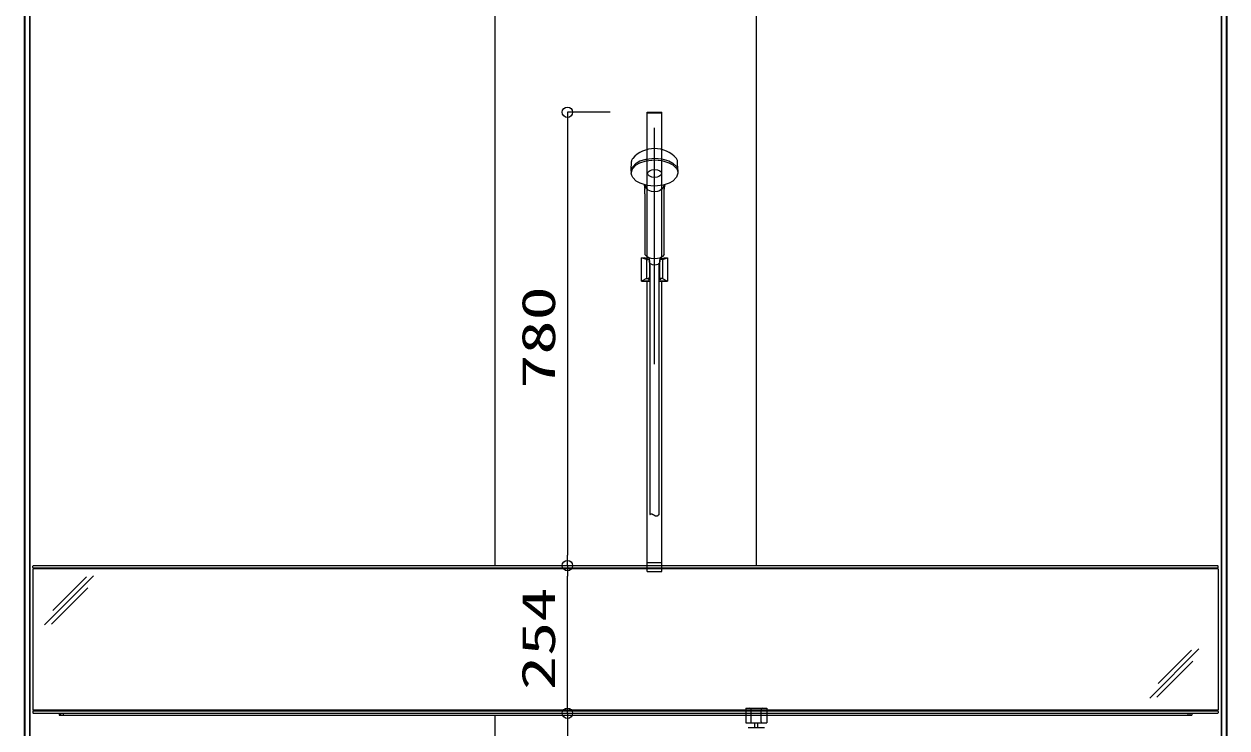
# Model space of a CAD drawing. Units: millimetres on the paper. Extents: x -305 to 305, y -152 to 152.
# Drawn here: x -248.1 to -179.1, y 55.3 to 95.7 of the extents above; entities that cross this region are included whole.
import ezdxf
from ezdxf.enums import TextEntityAlignment as Align

# ---------------------------------------------------------------- set-up
doc = ezdxf.new("R2010")
doc.units = ezdxf.units.MM
doc.linetypes.add('DASHED2', pattern=[3, 2, -1])
doc.linetypes.add('LONG_CHAIN', pattern=[21, 18, -1, 1, -1])
doc.layers.add('0-0_0', color=7, linetype='Continuous', lineweight=9)
doc.layers.add('0-1_VIEW0001', color=7, linetype='Continuous', lineweight=9)
doc.styles.add('ＭＳ ゴシック', font='')
doc.styles.get('ＭＳ ゴシック').set_extended_font_data('MS Gothic')

# ---------------------------------------------------------------- blocks, each defined once
blk = doc.blocks.new('_ORIGIN')
at = {"layer": '0-0_0'}
blk.add_line((0, 0), (-1, 0), dxfattribs=at)
blk.add_circle((0, 0), 0.5, dxfattribs=at)

msp = doc.modelspace()

# ---------------------------------------------------------------- linework, layer by layer
at = {"layer": '0-0_0'}
for p, q in [((-214.465, 90.608), (-216.923, 90.608)), ((-216.923, 90.008), (-216.923, 65.208)), ((-222.218, 64.608), (-216.925, 64.608)), ((-222.218, 64.608), (-216.923, 64.608)), ((-216.925, 56.741), (-216.925, 64.008)), ((-222.218, 56.141), (-216.925, 56.141)), ((-222.218, 56.141), (-216.923, 56.141)), ((-216.923, 55.541), (-216.923, 31.691))]:
    msp.add_line(p, q, dxfattribs=at)
at = {"layer": '0-1_VIEW0001'}
for p, q in [((-248.098, 97.401), (-248.098, 52.23)), ((-248.058, 97.341), (-248.058, 52.23)), ((-247.781, 97.358), (-247.781, 45.558)), ((-247.758, 97.358), (-247.758, 45.491)), ((-221.091, 97.758), (-221.091, 64.608)), ((-206.091, 97.758), (-206.091, 64.608)), ((-179.425, 97.358), (-179.425, 31.891)), ((-179.401, 97.358), (-179.401, 31.891)), ((-179.125, 97.341), (-179.125, 32.925)), ((-179.085, 97.401), (-179.085, 33.158)), ((-213.257, 87.265), (-213.243, 87.788)), ((-210.593, 87.265), (-210.606, 87.788)), ((-212.475, 86.208), (-212.475, 86.208)), ((-212.475, 85.929), (-212.475, 86.191)), ((-212.475, 85.929), (-212.475, 82.453)), ((-211.375, 86.208), (-211.375, 86.208)), ((-211.375, 85.929), (-211.375, 86.191)), ((-211.375, 82.449), (-211.375, 85.929)), ((-212.225, 82.25), (-212.225, 82.045)), ((-211.925, 82.119), (-211.925, 82.132)), ((-211.625, 82.25), (-211.625, 82.045)), ((-247.591, 64.508), (-247.591, 64.575)), ((-179.591, 64.425), (-247.591, 64.425)), ((-247.591, 64.425), (-247.591, 56.325)), ((-247.558, 64.608), (-179.625, 64.608)), ((-247.558, 64.475), (-179.625, 64.475)), ((-179.591, 64.508), (-179.591, 64.575)), ((-179.591, 64.425), (-179.591, 56.325)), ((-246.92, 61.206), (-244.106, 64.019)), ((-246.443, 62.036), (-244.521, 63.958)), ((-246.525, 61.247), (-244.445, 63.327)), ((-183.51, 57.016), (-180.697, 59.83)), ((-183.033, 57.847), (-181.111, 59.769)), ((-183.115, 57.057), (-181.035, 59.138)), ((-179.591, 56.325), (-247.591, 56.325)), ((-247.591, 56.241), (-247.591, 56.175)), ((-247.558, 56.275), (-179.625, 56.275)), ((-247.558, 56.141), (-179.625, 56.141)), ((-246.091, 56.141), (-246.091, 56.041)), ((-246.091, 56.041), (-181.091, 56.041)), ((-245.991, 56.041), (-245.991, 56.141)), ((-245.858, 56.141), (-245.858, 56.041)), ((-221.091, 56.041), (-221.091, 31.825)), ((-206.691, 56.425), (-206.691, 55.591)), ((-206.691, 56.425), (-206.691, 55.591)), ((-206.383, 55.658), (-206.383, 56.358)), ((-206.383, 55.658), (-206.383, 56.358)), ((-205.8, 55.658), (-205.8, 56.358)), ((-205.8, 55.658), (-205.8, 56.358)), ((-205.491, 56.425), (-205.491, 55.591)), ((-181.325, 56.141), (-181.325, 56.041)), ((-181.191, 56.041), (-181.191, 56.141)), ((-181.091, 56.141), (-181.091, 56.041)), ((-179.591, 56.241), (-179.591, 56.175)), ((-206.691, 55.591), (-205.491, 55.591)), ((-206.691, 55.591), (-205.491, 55.591)), ((-205.625, 55.3), (-206.558, 55.3)), ((-206.175, 55.3), (-206.175, 55.591)), ((-206.008, 55.3), (-206.008, 55.591))]:
    msp.add_line(p, q, dxfattribs=at)
at = {"layer": '0-1_VIEW0001', "color": 2}
for p, q in [((-212.348, 90.608), (-211.501, 90.608)), ((-212.348, 82.21), (-212.348, 90.608)), ((-212.348, 90.568), (-211.501, 90.568)), ((-211.501, 82.21), (-211.501, 90.608)), ((-212.381, 82.163), (-212.675, 82.258)), ((-212.675, 82.258), (-212.497, 82.258)), ((-212.349, 82.21), (-212.497, 82.258)), ((-212.383, 82.164), (-212.383, 81.076)), ((-212.381, 82.163), (-212.283, 82.163)), ((-211.469, 82.163), (-211.566, 82.163)), ((-211.5, 82.21), (-211.352, 82.258)), ((-211.469, 82.163), (-211.175, 82.258)), ((-211.466, 82.164), (-211.466, 81.076)), ((-212.216, 82.115), (-212.216, 81.081)), ((-211.633, 82.115), (-211.633, 81.081)), ((-212.383, 81.076), (-212.675, 80.925)), ((-212.675, 80.925), (-212.191, 80.925)), ((-212.383, 81.076), (-212.283, 81.076)), ((-212.348, 64.275), (-212.348, 80.925)), ((-211.658, 80.925), (-211.175, 80.925)), ((-211.466, 81.076), (-211.566, 81.076)), ((-211.501, 64.275), (-211.501, 80.925)), ((-211.466, 81.076), (-211.175, 80.925)), ((-212.348, 64.791), (-211.501, 64.791)), ((-212.348, 64.275), (-211.501, 64.275))]:
    msp.add_line(p, q, dxfattribs=at)
at = {"layer": '0-1_VIEW0001', "color": 4, "linetype": 'LONG_CHAIN'}
msp.add_line((-211.925, 76.161), (-211.925, 89.713), dxfattribs=at)
at = {"layer": '0-1_VIEW0001', "color": 6}
for p, q in [((-212.191, 81.862), (-212.191, 67.538)), ((-211.658, 67.538), (-211.658, 81.863)), ((-211.675, 67.525), (-211.658, 67.538))]:
    msp.add_line(p, q, dxfattribs=at)
at = {"layer": '0-1_VIEW0001', "linetype": 'DASHED2'}
for p, q in [((-247.591, 64.508), (-247.591, 64.575)), ((-179.591, 64.508), (-179.591, 64.575)), ((-206.691, 56.425), (-205.491, 56.425)), ((-179.591, 56.241), (-179.591, 56.175))]:
    msp.add_line(p, q, dxfattribs=at)
at = {"layer": '0-1_VIEW0001'}
for points in [[(-213.254, 87.184), (-213.258, 87.241), (-213.192, 87.47), (-212.981, 87.692), (-212.765, 87.815), (-212.415, 87.928), (-211.925, 87.98), (-211.503, 87.942), (-211.096, 87.82), (-210.874, 87.695), (-210.674, 87.496), (-210.614, 87.375), (-210.592, 87.241), (-210.596, 87.184)], [(-212.482, 86.44), (-212.477, 86.371), (-212.475, 86.28), (-212.475, 86.191)], [(-211.397, 86.37), (-211.488, 86.22), (-211.641, 86.104), (-211.762, 86.058), (-211.925, 86.037), (-212.108, 86.064), (-212.283, 86.149), (-212.375, 86.235), (-212.452, 86.37)], [(-211.367, 86.44), (-211.373, 86.372), (-211.375, 86.281), (-211.375, 86.191)], [(-211.375, 82.449), (-211.468, 82.336), (-211.627, 82.249), (-211.754, 82.214), (-211.924, 82.198), (-212.117, 82.219), (-212.3, 82.284), (-212.396, 82.35), (-212.475, 82.453)], [(-211.625, 82.045), (-211.625, 82.034), (-211.652, 81.954), (-211.736, 81.884), (-211.814, 81.855), (-211.925, 81.841), (-212.049, 81.858), (-212.158, 81.912), (-212.204, 81.963), (-212.225, 82.034), (-212.224, 82.045)], [(-206.691, 56.425), (-205.491, 56.425), (-205.491, 55.591)]]:
    msp.add_lwpolyline(points, dxfattribs=at)
for points in [[(-211.925, 86.37), (-212.347, 86.409), (-212.753, 86.534), (-212.976, 86.661), (-213.176, 86.865), (-213.235, 86.989), (-213.258, 87.126), (-213.192, 87.36), (-212.981, 87.587), (-212.765, 87.713), (-212.415, 87.829), (-211.925, 87.882), (-211.503, 87.843), (-211.096, 87.718), (-210.874, 87.591), (-210.674, 87.387), (-210.614, 87.264), (-210.592, 87.126), (-210.658, 86.892), (-210.869, 86.665), (-211.085, 86.539), (-211.434, 86.423)], [(-211.925, 86.87), (-212.09, 86.891), (-212.235, 86.955), (-212.297, 87.015), (-212.325, 87.1), (-212.289, 87.195), (-212.177, 87.278), (-212.072, 87.313), (-211.925, 87.329), (-211.759, 87.309), (-211.614, 87.245), (-211.553, 87.184), (-211.525, 87.1), (-211.561, 87.005), (-211.673, 86.922), (-211.778, 86.887)]]:
    msp.add_lwpolyline(points, close=True, dxfattribs=at)
at = {"layer": '0-1_VIEW0001', "color": 2}
for points in [[(-212.262, 80.925), (-212.675, 80.925), (-212.675, 82.258), (-212.497, 82.258)], [(-212.279, 82.182), (-212.363, 82.202), (-212.349, 82.21)], [(-211.352, 82.258), (-211.175, 82.258), (-211.175, 80.925), (-211.587, 80.925)], [(-211.5, 82.21), (-211.486, 82.202), (-211.576, 82.182)], [(-212.191, 80.974), (-212.275, 81.005), (-212.26, 81.019)], [(-211.589, 81.018), (-211.575, 81.005), (-211.658, 80.974)]]:
    msp.add_lwpolyline(points, dxfattribs=at)
at = {"layer": '0-1_VIEW0001', "color": 6}
msp.add_lwpolyline([(-212.191, 67.538), (-212.185, 67.543), (-212.178, 67.549), (-212.172, 67.554), (-212.165, 67.558), (-212.159, 67.563), (-212.152, 67.567), (-212.145, 67.57), (-212.138, 67.573), (-212.13, 67.575), (-212.122, 67.576), (-212.11, 67.577), (-212.097, 67.575), (-212.084, 67.572), (-212.07, 67.568), (-212.056, 67.563), (-212.042, 67.557), (-212.027, 67.55), (-212.013, 67.542), (-211.998, 67.534), (-211.984, 67.525), (-211.967, 67.515), (-211.951, 67.506), (-211.936, 67.496), (-211.92, 67.487), (-211.905, 67.479), (-211.89, 67.472), (-211.875, 67.465), (-211.86, 67.46), (-211.845, 67.457), (-211.83, 67.455), (-211.813, 67.455), (-211.795, 67.458), (-211.778, 67.463), (-211.761, 67.47), (-211.744, 67.479), (-211.726, 67.489), (-211.709, 67.5), (-211.692, 67.513), (-211.675, 67.525)], dxfattribs=at)
at = {"layer": '0-1_VIEW0001'}
for centre, radius, start, end in [((-211.925, 86.857), 1.667, 41.29928, 138.70072), ((-212.977, 87.781), 0.267, 138.70072, 178.5), ((-212.566, 87.787), 0.0167, 305, 312.69134), ((-210.873, 87.781), 0.267, 1.5, 41.29928), ((-213.472, 86.171), 1, 3.81289, 16.0401), ((-210.377, 86.171), 1, 163.9599, 176.18711), ((-247.558, 64.575), 0.0333, 90, 180), ((-247.558, 64.508), 0.0333, 180, 270), ((-179.625, 64.575), 0.0333, 0, 90), ((-179.625, 64.508), 0.0333, 270, 0), ((-247.558, 56.241), 0.0333, 90, 180), ((-247.558, 56.175), 0.0333, 180, 270), ((-206.45, 56.358), 0.0667, 0, 90), ((-205.733, 56.358), 0.0667, 90, 180), ((-179.625, 56.241), 0.0333, 0, 90), ((-179.625, 56.175), 0.0333, 270, 0), ((-206.45, 55.658), 0.0667, 270, 0), ((-206.45, 55.658), 0.0667, 270, 0), ((-205.733, 55.658), 0.0667, 180, 270), ((-205.733, 55.658), 0.0667, 180, 270)]:
    msp.add_arc(centre, radius, start, end, dxfattribs=at)
at = {"layer": '0-1_VIEW0001', "color": 2}
for centre, start, end in [((-212.283, 82.097), 8.11877, 90), ((-212.283, 82.115), 0, 86.28104), ((-211.566, 82.115), 96.22242, 180), ((-211.566, 82.097), 90, 171.88123), ((-212.283, 81.143), 270, 0), ((-212.283, 81.081), 289.09862, 0), ((-211.566, 81.143), 180, 270), ((-211.566, 81.081), 180, 250.90138)]:
    msp.add_arc(centre, 0.0667, start, end, dxfattribs=at)

# ---------------------------------------------------------------- block references
at = {"layer": '0-0_0', "xscale": 0.6, "yscale": 0.6}
for p, rotation in [((-216.923, 90.608), 90), ((-216.925, 64.608), 90), ((-216.923, 64.608), 270), ((-216.925, 56.141), 270), ((-216.923, 56.141), 90)]:
    msp.add_blockref('_ORIGIN', p, dxfattribs=dict(at, rotation=rotation))

# ---------------------------------------------------------------- texts
at = {"layer": '0-0_0', "style": 'ＭＳ ゴシック', "width": 1.5}
for s, p in [('780', (-217.053, 74.752)), ('254', (-217.055, 57.471))]:
    msp.add_text(s, height=1.921, rotation=90, dxfattribs=at).set_placement(p, align=Align.BOTTOM_LEFT)

doc.saveas('drawing.dxf')
